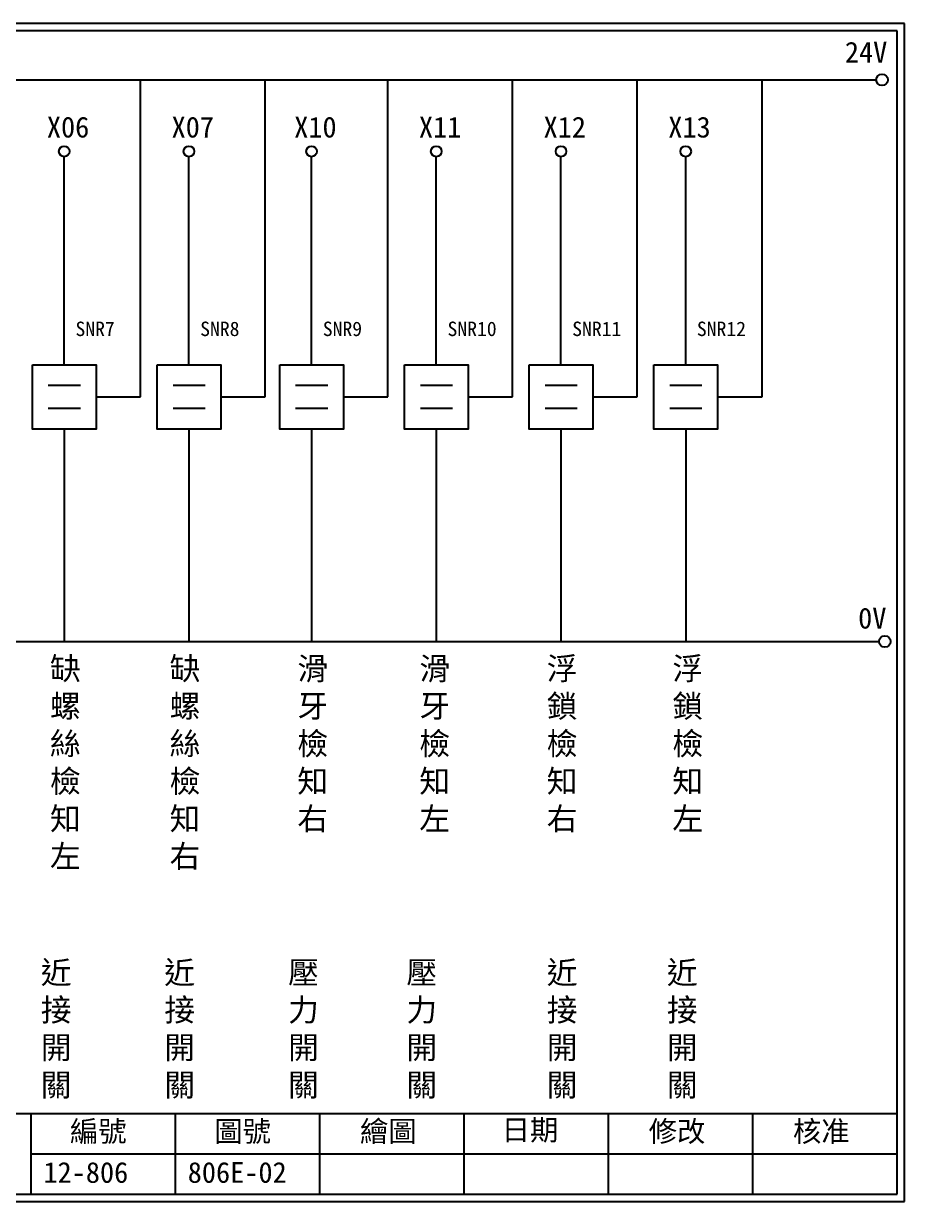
# Model space of a CAD drawing. Extents: x 275 to 562, y 265 to 469.
# Drawn here: x 409.3 to 561.9, y 264.9 to 468.9 of the extents above; entities that cross this region are included whole.
import ezdxf

# ---------------------------------------------------------------- set-up
doc = ezdxf.new("R2010")
doc.units = 0
doc.layers.get('0').update_dxf_attribs({"linetype": 'CONTINUOUS'})
doc.layers.add('圖框層', color=7, linetype='CONTINUOUS')
doc.layers.add('標尺寸層', color=3, linetype='CONTINUOUS')
doc.styles.add('CNS', font='romanc.shx', dxfattribs={"bigfont": 'chineset.shx'})
doc.styles.add('STSL', font='KAIU.TTF')

msp = doc.modelspace()

# ---------------------------------------------------------------- linework, layer by layer
for p, q in [((429.6, 404.26), (429.6, 459.17)), ((451.2, 404.26), (451.2, 459.17)), ((472.43, 404.26), (472.43, 459.17)), ((494.03, 404.26), (494.03, 459.17)), ((515.63, 404.26), (515.63, 459.17)), ((537.23, 404.26), (537.23, 459.17)), ((416.37, 409.84), (416.37, 445.86)), ((437.97, 409.84), (437.97, 445.86)), ((459.21, 409.84), (459.21, 445.86)), ((480.81, 409.84), (480.81, 445.86)), ((502.41, 409.84), (502.41, 445.86)), ((524.01, 409.84), (524.01, 445.86)), ((421.89, 404.26), (429.6, 404.26)), ((443.48, 404.26), (451.2, 404.26)), ((464.72, 404.26), (472.43, 404.26)), ((486.32, 404.26), (494.03, 404.26)), ((507.92, 404.26), (515.63, 404.26)), ((529.52, 404.26), (537.23, 404.26)), ((416.37, 398.68), (416.37, 361.9)), ((437.97, 398.68), (437.97, 361.9)), ((459.21, 398.68), (459.21, 361.9)), ((480.81, 398.68), (480.81, 361.9)), ((502.41, 398.68), (502.41, 361.9)), ((524.01, 398.68), (524.01, 361.9))]:
    msp.add_line(p, q)
for points in [[(410.86, 409.84), (421.89, 409.84), (421.89, 398.68), (410.86, 398.68)], [(432.46, 409.84), (443.48, 409.84), (443.48, 398.68), (432.46, 398.68)], [(453.7, 409.84), (464.72, 409.84), (464.72, 398.68), (453.7, 398.68)], [(475.3, 409.84), (486.32, 409.84), (486.32, 398.68), (475.3, 398.68)], [(496.89, 409.84), (507.92, 409.84), (507.92, 398.68), (496.89, 398.68)], [(518.49, 409.84), (529.52, 409.84), (529.52, 398.68), (518.49, 398.68)]]:
    msp.add_lwpolyline(points, close=True)
for centre in [(558.02, 459.17), (558.5, 361.9)]:
    msp.add_circle(centre, 1)
at = {"layer": '圖框層', "color": 7}
for p, q in [((561.9, 468.91), (274.9, 468.91)), ((560.65, 467.66), (276.15, 467.66)), ((560.65, 266.2), (560.65, 467.66)), ((561.9, 264.95), (561.9, 468.91)), ((276.15, 280.2), (560.65, 280.2)), ((410.65, 266.2), (410.65, 280.2)), ((435.65, 266.2), (435.65, 280.2)), ((460.65, 266.2), (460.65, 280.2)), ((485.65, 266.2), (485.65, 280.2)), ((510.65, 266.2), (510.65, 280.2)), ((535.65, 266.2), (535.65, 280.2)), ((410.65, 273.2), (560.65, 273.2)), ((276.15, 266.2), (560.65, 266.2)), ((274.9, 264.95), (561.9, 264.95))]:
    msp.add_line(p, q, dxfattribs=at)
at = {"layer": '標尺寸層', "color": 7}
for p, q in [((279.42, 459.17), (557.02, 459.17)), ((413.61, 406.29), (419.18, 406.29)), ((435.21, 406.29), (440.78, 406.29)), ((456.45, 406.29), (462.02, 406.29)), ((478.05, 406.29), (483.62, 406.29)), ((499.65, 406.29), (505.21, 406.29)), ((521.25, 406.29), (526.81, 406.29)), ((413.61, 402.32), (419.18, 402.32)), ((435.21, 402.32), (440.78, 402.32)), ((456.45, 402.32), (462.02, 402.32)), ((478.05, 402.32), (483.62, 402.32)), ((499.65, 402.32), (505.21, 402.32)), ((521.25, 402.32), (526.81, 402.32)), ((279.63, 361.9), (557.5, 361.9))]:
    msp.add_line(p, q, dxfattribs=at)
for centre in [(416.37, 446.78), (437.97, 446.78), (459.21, 446.78), (480.81, 446.78), (502.41, 446.78), (524.01, 446.78)]:
    msp.add_circle(centre, 0.92, dxfattribs=at)

# ---------------------------------------------------------------- texts
at = {"layer": '圖框層', "color": 4, "style": 'STSL'}
for s, height, p in [('24V', 3.6, (551.58, 462.16)), ('X06', 3.6, (413.36, 449.18)), ('X07', 3.6, (434.96, 449.18)), ('X10', 3.6, (456.2, 449.18)), ('X11', 3.6, (477.8, 449.18)), ('X12', 3.6, (499.39, 449.18)), ('X13', 3.6, (520.99, 449.18)), ('SNR7', 2.5, (418.32, 414.8)), ('SNR8', 2.5, (439.92, 414.8)), ('SNR9', 2.5, (461.16, 414.8)), ('SNR10', 2.5, (482.76, 414.8)), ('SNR11', 2.5, (504.36, 414.8)), ('SNR12', 2.5, (525.95, 414.8)), ('0V', 3.6, (553.88, 364.15)), ('繪圖', 3.6, (467.59, 275.29)), ('日期', 3.6, (492.12, 275.53)), ('編號', 3.6, (417.36, 275.28)), ('圖號', 3.6, (442.36, 275.28)), ('修改', 3.6, (517.59, 275.29)), ('核准', 3.6, (542.59, 275.29)), ('12-806', 3.6, (412.76, 268.17)), ('806E-02', 3.6, (437.76, 268.17))]:
    msp.add_text(s, height=height, dxfattribs=at).set_placement(p)
at = {"layer": '標尺寸層', "color": 7, "char_height": 3.9, "width": 4.9608, "style": 'CNS'}
for s, insert, attachment_point in [('{\\fDFKai-SB|b0|i0|c136|p65;缺螺絲檢知左}', (413.9, 359.18), 1), ('{\\fDFKai-SB|b0|i0|c136|p65;缺螺絲檢知右}', (434.62, 359.18), 1), ('{\\fDFKai-SB|b0|i0|c136|p65;滑牙檢知右}', (456.74, 359.18), 1), ('{\\fDFKai-SB|b0|i0|c136|p65;滑牙檢知左}', (477.87, 359.18), 1), ('{\\fDFKai-SB|b0|i0|c136|p65;浮鎖檢知右}', (499.94, 359.18), 1), ('{\\fDFKai-SB|b0|i0|c136|p65;浮鎖檢知左}', (521.7, 359.18), 1), ('{\\fDFKai-SB|b0|i0|c136|p65;近接開關}', (414.97, 294.64), 5), ('{\\fDFKai-SB|b0|i0|c136|p65;近接開關}', (436.36, 294.64), 5), ('{\\fDFKai-SB|b0|i0|c136|p65;壓力開關}', (457.81, 294.64), 5), ('{\\fDFKai-SB|b0|i0|c136|p65;壓力開關}', (478.29, 294.64), 5), ('{\\fDFKai-SB|b0|i0|c136|p65;近接開關}', (502.61, 294.64), 5), ('{\\fDFKai-SB|b0|i0|c136|p65;近接開關}', (523.42, 294.64), 5)]:
    msp.add_mtext(s, dxfattribs=dict(at, insert=insert, attachment_point=attachment_point))

doc.saveas('drawing.dxf')
